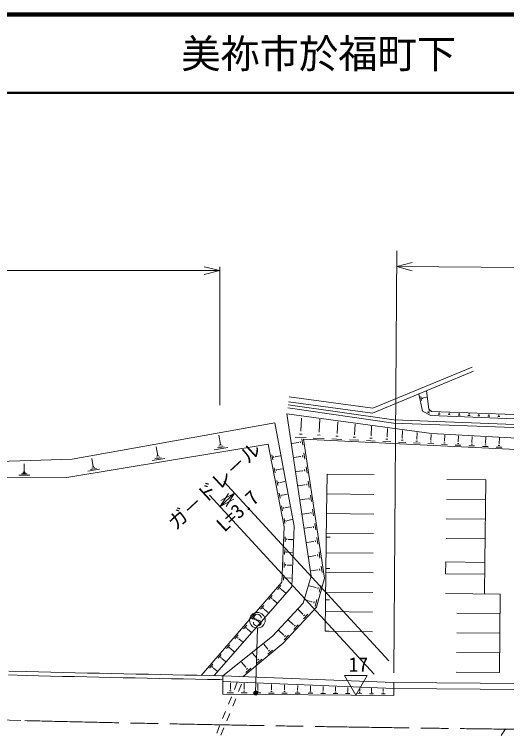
# Model space of a CAD drawing. Units: millimetres, scale not verified. Extents: x 40000 to 680000, y 20000 to 380000.
# Drawn here: x 383746 to 446476, y 288145 to 380000 of the extents above; entities that cross this region are included whole.
import ezdxf
from ezdxf.enums import TextEntityAlignment as Align

# ---------------------------------------------------------------- set-up
doc = ezdxf.new("R2010")
doc.units = ezdxf.units.MM
doc.header["$LTSCALE"] = 1000
doc.header["$PDMODE"] = 32
doc.header["$PDSIZE"] = 500
doc.linetypes.add('CHAIN', pattern=[18.5, 12, -1.5, 3.5, -1.5])
for name, color, linetype, lineweight in [('M-BGD', 7, 'Continuous', 13), ('M-BMK', 2, 'CHAIN', 13), ('M-STR-STRC', 7, 'Continuous', 13), ('M-TTL', 2, 'Continuous', 140), ('M-TTL-LINE', 7, 'Continuous', 50)]:
    doc.layers.add(name, color=color, linetype=linetype, lineweight=lineweight)
doc.layers.add('M-TTL-TXT', color=7, linetype='Continuous')
doc.styles.add('@ＭＳ ゴシック', font='')
doc.styles.add('ＭＳ ゴシック', font='')
doc.styles.get('@ＭＳ ゴシック').set_extended_font_data('@MS Gothic')
doc.styles.get('ＭＳ ゴシック').set_extended_font_data('MS Gothic')

msp = doc.modelspace()

# ---------------------------------------------------------------- linework, layer by layer
at = {"layer": 'M-BGD'}
for p, q in [((432125, 296149), (432508, 349883)), ((434430, 348387), (432494, 347883)), ((409916, 347363), (297332, 347363)), ((409916, 347363), (407916, 347863)), ((409916, 347363), (407916, 346863)), ((409916, 330227), (409916, 347863)), ((432494, 347883), (505270, 347363)), ((432494, 347883), (434422, 347351)), ((429399, 329223), (442274, 334559)), ((442088, 335069), (429428, 329839)), ((435746, 329457), (435270, 331656)), ((436272, 332072), (436555, 329723)), ((429428, 329839), (418768, 331277)), ((435544, 331333), (435652, 330837)), ((435733, 331179), (435760, 331056)), ((435892, 331165), (435899, 331134)), ((435896, 331150), (436273, 331231)), ((432058, 327944), (418602, 329872)), ((432094, 328343), (418658, 330268)), ((429399, 329223), (418692, 330670)), ((436914, 326601), (418457, 329112)), ((418457, 329112), (421556, 308457)), ((436827, 328912), (435746, 329457)), ((436377, 329363), (436645, 329227)), ((436518, 329393), (436585, 329359)), ((436555, 329723), (436899, 329438)), ((436584, 329461), (436601, 329452)), ((436592, 329456), (436631, 329534)), ((457659, 328094), (436827, 328912)), ((436899, 329438), (457677, 328631)), ((437758, 329075), (438022, 329065)), ((437860, 329151), (437926, 329148)), ((437888, 329229), (437905, 329228)), ((437896, 329229), (437899, 329299)), ((439022, 329026), (439286, 329015)), ((439124, 329101), (439190, 329099)), ((439152, 329180), (439168, 329179)), ((439160, 329179), (439163, 329250)), ((440286, 328976), (440550, 328966)), ((440388, 329052), (440454, 329049)), ((440416, 329130), (440433, 329130)), ((440424, 329130), (440427, 329201)), ((441550, 328926), (441815, 328916)), ((441652, 329002), (441719, 329000)), ((441680, 329081), (441697, 329080)), ((441689, 329080), (441691, 329152)), ((442814, 328877), (443080, 328866)), ((442917, 328953), (442983, 328950)), ((442945, 329031), (442961, 329031)), ((442953, 329031), (442956, 329103)), ((444182, 328903), (444248, 328900)), ((444210, 328982), (444226, 328981)), ((444218, 328981), (444221, 329054)), ((445447, 328853), (445513, 328851)), ((445475, 328932), (445491, 328932)), ((445483, 328932), (445486, 329005)), ((391121, 323337), (416933, 327995)), ((416933, 327995), (419384, 314838)), ((420263, 326964), (420341, 328555)), ((422574, 326850), (422652, 328441)), ((424882, 326675), (424954, 328128)), ((460976, 326860), (432058, 327944)), ((460964, 327261), (432094, 328343)), ((444079, 328827), (444345, 328817)), ((445344, 328778), (445610, 328767)), ((427093, 326507), (427158, 327828)), ((429211, 326346), (429270, 327541)), ((431239, 326192), (431292, 327265)), ((410002, 325205), (409798, 326429)), ((419525, 326162), (420918, 326094)), ((420068, 326555), (420416, 326537)), ((420219, 326966), (420306, 326962)), ((422379, 326440), (422727, 326423)), ((422530, 326852), (422617, 326848)), ((424701, 326295), (425024, 326279)), ((424842, 326677), (424922, 326673)), ((426926, 326156), (427225, 326141)), ((427056, 326509), (427130, 326505)), ((429176, 326348), (429245, 326345)), ((431208, 326194), (431271, 326191)), ((433183, 326045), (433230, 327002)), ((435044, 325904), (435086, 326749)), ((436827, 325769), (436863, 326508)), ((449378, 325957), (436914, 326601)), ((438564, 325671), (438601, 326414)), ((440307, 325584), (440343, 326324)), ((442047, 325496), (442084, 326234)), ((443786, 325409), (443822, 326144)), ((390409, 320998), (416077, 325273)), ((410112, 325224), (409893, 325187)), ((418116, 314713), (416077, 325273)), ((419954, 325484), (419118, 325357)), ((419958, 325459), (419950, 325510)), ((420212, 325420), (420182, 325622)), ((420501, 325153), (420378, 325963)), ((422436, 313783), (420589, 325910)), ((420589, 325910), (449390, 324488)), ((421836, 326048), (423229, 325980)), ((424198, 325932), (425490, 325868)), ((426460, 325820), (427655, 325761)), ((428628, 325713), (429729, 325659)), ((429057, 326023), (429332, 326009)), ((430704, 325611), (431715, 325561)), ((431098, 325895), (431351, 325883)), ((432692, 325512), (433618, 325467)), ((433053, 325773), (433285, 325762)), ((433154, 326046), (433212, 326044)), ((434597, 325418), (435441, 325377)), ((434926, 325656), (435137, 325645)), ((435018, 325905), (435070, 325903)), ((436422, 325328), (437187, 325290)), ((436720, 325544), (436911, 325534)), ((436803, 325770), (436851, 325767)), ((438169, 325242), (438915, 325205)), ((438460, 325452), (438646, 325443)), ((438541, 325672), (438587, 325670)), ((440203, 325365), (440389, 325356)), ((440283, 325585), (440330, 325582)), ((441944, 325279), (442129, 325269)), ((442024, 325498), (442071, 325495)), ((443683, 325192), (443868, 325183)), ((443763, 325411), (443809, 325408)), ((445500, 325324), (445546, 325321)), ((445523, 325322), (445559, 326054)), ((402015, 323791), (401826, 324927)), ((410964, 324826), (409215, 324535)), ((410498, 324928), (409623, 324783)), ((410250, 325067), (409813, 324994)), ((439913, 325156), (440656, 325119)), ((441655, 325070), (442396, 325033)), ((443394, 324984), (444134, 324948)), ((445132, 324898), (445870, 324862)), ((445420, 325106), (445604, 325097)), ((381713, 323070), (391121, 323337)), ((393772, 322393), (393598, 323442)), ((402907, 323440), (401285, 323170)), ((402474, 323535), (401663, 323400)), ((402244, 323663), (401839, 323596)), ((402116, 323808), (401913, 323775)), ((416671, 323252), (416545, 323903)), ((416819, 323534), (416788, 323696)), ((417003, 323632), (416995, 323673)), ((416999, 323653), (417618, 323772)), ((420227, 323686), (419392, 323559)), ((420231, 323661), (420223, 323711)), ((420486, 323622), (420455, 323824)), ((420774, 323355), (420651, 324164)), ((385001, 321750), (384999, 322739)), ((385177, 321609), (384824, 321609)), ((385089, 321750), (384912, 321750)), ((394596, 322068), (393098, 321819)), ((394197, 322156), (393448, 322031)), ((393985, 322275), (393610, 322212)), ((393866, 322409), (393679, 322378)), ((416985, 321623), (416861, 322269)), ((417132, 321903), (417101, 322064)), ((417314, 322001), (417307, 322041)), ((417310, 322021), (417922, 322139)), ((420500, 321887), (419661, 321760)), ((420503, 321862), (420496, 321913)), ((420758, 321823), (420727, 322026)), ((421048, 321556), (420925, 322367)), ((352258, 320937), (390409, 320998)), ((385707, 321328), (384295, 321326)), ((385354, 321469), (384648, 321467)), ((417299, 320000), (417175, 320640)), ((423599, 321431), (423541, 316431)), ((423599, 321431), (429598, 321362)), ((443842, 320699), (438842, 320756)), ((443842, 320699), (443721, 310200)), ((417445, 320277), (417414, 320437)), ((417625, 320374), (417617, 320414)), ((417621, 320394), (418225, 320511)), ((420772, 320087), (419932, 319959)), ((420776, 320062), (420768, 320112)), ((421031, 320022), (421000, 320226)), ((421321, 319755), (421198, 320567)), ((417611, 318382), (417489, 319017)), ((417756, 318657), (417725, 318816)), ((417935, 318753), (417927, 318793)), ((417931, 318773), (418528, 318888)), ((421595, 317952), (421471, 318766)), ((423570, 318931), (429570, 318862)), ((421045, 318285), (420202, 318157)), ((421049, 318260), (421041, 318311)), ((421304, 318220), (421273, 318424)), ((443813, 318199), (438813, 318257)), ((417923, 316770), (417801, 317399)), ((418066, 317042), (418036, 317200)), ((418244, 317138), (418236, 317177)), ((418240, 317157), (418829, 317271)), ((421869, 316148), (421745, 316964)), ((421318, 316482), (420473, 316353)), ((421321, 316456), (421314, 316507)), ((421578, 316417), (421547, 316621)), ((423370, 301432), (423541, 316431)), ((423541, 316431), (429541, 316363)), ((418233, 315162), (418113, 315787)), ((418375, 315433), (418345, 315589)), ((418551, 315527), (418544, 315566)), ((418548, 315547), (419129, 315659)), ((422143, 314342), (422019, 315160)), ((443784, 315699), (438785, 315757)), ((417831, 307697), (418116, 314713)), ((419384, 314838), (419096, 307107)), ((421591, 314676), (420744, 314548)), ((421595, 314651), (421587, 314702)), ((421852, 314611), (421821, 314816)), ((418240, 312839), (418266, 313472)), ((418440, 313068), (418447, 313227)), ((422418, 312535), (422294, 313354)), ((423277, 308209), (422436, 313783)), ((423507, 313432), (424007, 313426)), ((423513, 313932), (429512, 313863)), ((443756, 313200), (438756, 313257)), ((418633, 313120), (418634, 313160)), ((418633, 313140), (419220, 313116)), ((421864, 312870), (421015, 312741)), ((421868, 312844), (421860, 312895)), ((422126, 312805), (422094, 313009)), ((418174, 311204), (418200, 311840)), ((418374, 311434), (418381, 311594)), ((418568, 311486), (418569, 311526)), ((418569, 311506), (419159, 311482)), ((422693, 310726), (422568, 311546)), ((423484, 311432), (429484, 311363)), ((422138, 311061), (421286, 310932)), ((422142, 311036), (422134, 311087)), ((422400, 310996), (422369, 311201)), ((418107, 309566), (418133, 310205)), ((418309, 309798), (418315, 309957)), ((418503, 309850), (418504, 309890)), ((418504, 309870), (419098, 309846)), ((422968, 308915), (422843, 309737)), ((438722, 310257), (438705, 308757)), ((443721, 310200), (438722, 310257)), ((443721, 310200), (443676, 306200)), ((422412, 309251), (421558, 309121)), ((422416, 309225), (422408, 309277)), ((422674, 309186), (422643, 309391)), ((423456, 308932), (429455, 308863)), ((423461, 309432), (423961, 309426)), ((443704, 308700), (438705, 308757)), ((418040, 307925), (418066, 308567)), ((418243, 308158), (418249, 308319)), ((418438, 308210), (418439, 308251)), ((418439, 308230), (419037, 308206)), ((421556, 308457), (420530, 305020)), ((422242, 304510), (423277, 308209)), ((417831, 307697), (407550, 295814)), ((419096, 307107), (409211, 295782)), ((417274, 306747), (417711, 307252)), ((417589, 306805), (417698, 306932)), ((422182, 306988), (421296, 307236)), ((422174, 306962), (422189, 307015)), ((422405, 306812), (422464, 307023)), ((422570, 306424), (422806, 307269)), ((416184, 305488), (416619, 305990)), ((417782, 306722), (417809, 306753)), ((417795, 306737), (418277, 306321)), ((423427, 306432), (429427, 306363)), ((445675, 306177), (438676, 306257)), ((445675, 306177), (445561, 296178)), ((416498, 305546), (416607, 305671)), ((420530, 305020), (416625, 300796)), ((416689, 305463), (416717, 305494)), ((416703, 305478), (417181, 305065)), ((421665, 305179), (420758, 305433)), ((421658, 305153), (421673, 305206)), ((421893, 305000), (421953, 305215)), ((422061, 304605), (422302, 305465)), ((423415, 305432), (423915, 305426)), ((415097, 304231), (415530, 304731)), ((415409, 304289), (415517, 304414)), ((415600, 304206), (415627, 304237)), ((415613, 304222), (416087, 303812)), ((417995, 299897), (422242, 304510)), ((420502, 303627), (419895, 304186)), ((414013, 302978), (414443, 303475)), ((414323, 303035), (414430, 303159)), ((420485, 303609), (420519, 303646)), ((420585, 303005), (421129, 303596)), ((420611, 303390), (420747, 303538)), ((423398, 303932), (429398, 303863)), ((445647, 303677), (440147, 303740)), ((412930, 301727), (413358, 302221)), ((414512, 302953), (414539, 302984)), ((414526, 302968), (414996, 302562)), ((419279, 302300), (418670, 302861)), ((419262, 302282), (419296, 302319)), ((419362, 301676), (419908, 302269)), ((419388, 302062), (419525, 302211)), ((413239, 301784), (413346, 301907)), ((413427, 301702), (413454, 301733)), ((413441, 301717), (413907, 301314)), ((418054, 300972), (417443, 301534)), ((423370, 301432), (423870, 301427)), ((423370, 301432), (429369, 301364)), ((416625, 300796), (410322, 295763)), ((411850, 300479), (412276, 300970)), ((412157, 300535), (412264, 300658)), ((412345, 300454), (412371, 300484)), ((412358, 300469), (412820, 300069)), ((418037, 300953), (418071, 300991)), ((418137, 300346), (418685, 300941)), ((418164, 300733), (418301, 300882)), ((445618, 301178), (440119, 301241)), ((410773, 299233), (411196, 299722)), ((412914, 295660), (417995, 299897)), ((416041, 299156), (415517, 299784)), ((411078, 299289), (411184, 299412)), ((411264, 299208), (411291, 299239)), ((411277, 299224), (411736, 298827)), ((414643, 298006), (414103, 298654)), ((416021, 299140), (416060, 299172)), ((416041, 298528), (416658, 299043)), ((416118, 298906), (416272, 299035)), ((445590, 298678), (440090, 298741)), ((409698, 297990), (410118, 298476)), ((410001, 298046), (410106, 298168)), ((410186, 297966), (410213, 297996)), ((410199, 297981), (410654, 297587)), ((414624, 297990), (414663, 298022)), ((414644, 297363), (415276, 297890)), ((414723, 297750), (414881, 297882)), ((408625, 296750), (409043, 297233)), ((408926, 296806), (409031, 296927)), ((409111, 296726), (409137, 296756)), ((409124, 296741), (409575, 296351)), ((413231, 296844), (412674, 297513)), ((413211, 296827), (413252, 296861)), ((413231, 296186), (413879, 296725)), ((413312, 296582), (413474, 296717)), ((383011, 295870), (385262, 295794)), ((383028, 296370), (385279, 296293)), ((445561, 296178), (440061, 296241)), ((410318, 295266), (409916, 295269)), ((410322, 295763), (410141, 295764)), ((410322, 295763), (410304, 293412)), ((410316, 295013), (432110, 294150)), ((410322, 295763), (432116, 294900)), ((411269, 294072), (411275, 294875)), ((412155, 294940), (411780, 294013)), ((432116, 294900), (432110, 294150)), ((451365, 294757), (432116, 294900)), ((411294, 294072), (411245, 294072)), ((412321, 293751), (412696, 294678)), ((413063, 294042), (413016, 294042)), ((413040, 294042), (413046, 294805)), ((414805, 294012), (414760, 294012)), ((414782, 294012), (414788, 294736)), ((416519, 293983), (416475, 293983)), ((416497, 293983), (416502, 294668)), ((418205, 293954), (418163, 293955)), ((418184, 293954), (418189, 294601)), ((419845, 293926), (419849, 294536)), ((421479, 293898), (421483, 294471)), ((423086, 293871), (423090, 294407)), ((424669, 293844), (424672, 294345)), ((426225, 293818), (426229, 294283)), ((427758, 293792), (427761, 294222)), ((429265, 293766), (429268, 294163)), ((430749, 293741), (430751, 294104)), ((432110, 294150), (432104, 293250)), ((450110, 294017), (432110, 294150)), ((432104, 293250), (410304, 293412)), ((411655, 293602), (410876, 293607)), ((411405, 293086), (411030, 292159)), ((411365, 293838), (411170, 293839)), ((413412, 293589), (412661, 293594)), ((413132, 293816), (412944, 293817)), ((415141, 293576), (414418, 293581)), ((414871, 293795), (414690, 293796)), ((416842, 293563), (416146, 293568)), ((416582, 293774), (416409, 293775)), ((418516, 293551), (417847, 293556)), ((418266, 293753), (418099, 293754)), ((420163, 293539), (419521, 293543)), ((419924, 293733), (419763, 293734)), ((419865, 293926), (419825, 293926)), ((421784, 293527), (421168, 293531)), ((421554, 293713), (421400, 293714)), ((421498, 293898), (421459, 293899)), ((423379, 293515), (422789, 293519)), ((423159, 293693), (423011, 293695)), ((423105, 293871), (423068, 293871)), ((424949, 293503), (424383, 293507)), ((424738, 293674), (424597, 293675)), ((424686, 293844), (424651, 293844)), ((426493, 293492), (425953, 293496)), ((426292, 293655), (426157, 293656)), ((426242, 293818), (426209, 293818)), ((428013, 293480), (427497, 293484)), ((427821, 293637), (427692, 293638)), ((427774, 293792), (427741, 293792)), ((429509, 293469), (429017, 293473)), ((429325, 293618), (429203, 293619)), ((429280, 293766), (429250, 293766)), ((430981, 293458), (430513, 293462)), ((430806, 293600), (430689, 293601)), ((430763, 293741), (430734, 293741)), ((411571, 291897), (411946, 292824)), ((410655, 291232), (410280, 290305)), ((410821, 290043), (411196, 290970)), ((409905, 289378), (409529, 288451)), ((410071, 288189), (410446, 289116)), ((446342, 288984), (445799, 288145))]:
    msp.add_line(p, q, dxfattribs=at)
for centre, radius, start, end in [((505551, 5364102), 5069735, 268.64042, 268.91912), ((505641, 5368568), 5073702, 268.64066, 268.92149)]:
    msp.add_arc(centre, radius, start, end, dxfattribs=at)
at = {"layer": 'M-BMK'}
msp.add_line((367574, 290642), (385067, 290047), dxfattribs=at)
msp.add_arc((504537, 5313627), 5025000, 268.63765, 269.56653, dxfattribs=at)
at = {"layer": 'M-STR-STRC'}
for p, q in [((431454, 297686), (410456, 320491)), ((429595, 295974), (408597, 318780)), ((409952, 317308), (411811, 319020)), ((411023, 318998), (409952, 317308)), ((411811, 319020), (410039, 318092)), ((410740, 317330), (411811, 319020)), ((409952, 317308), (411724, 318236)), ((414214, 303103), (414320, 302967)), ((414320, 302967), (414565, 302855)), ((414565, 302855), (414866, 302853)), ((414866, 302853), (415111, 302713)), ((415111, 302713), (415210, 302595)), ((414485, 293574), (414711, 301832))]:
    msp.add_line(p, q, dxfattribs=at)
msp.add_lwpolyline([(427274, 293286), (428717, 295786), (425830, 295786)], close=True, dxfattribs=at)
for centre, radius in [((414711, 302832), 1000), ((414485, 293574), 250), ((414485, 293574), 200), ((414485, 293574), 150), ((414485, 293574), 100), ((414485, 293574), 50), ((414485, 293574), 20)]:
    msp.add_circle(centre, radius, dxfattribs=at)
for centre, start, end in [((414714, 303099), 359.55488, 179.55488), ((414710, 302599), 179.55488, 359.55488)]:
    msp.add_arc(centre, 500, start, end, dxfattribs=at)
msp.add_point((414485, 293574), dxfattribs=at)
at = {"layer": 'M-TTL'}
msp.add_line((680000, 380000), (40000, 380000), dxfattribs=at)
at = {"layer": 'M-TTL-LINE'}
msp.add_line((40000, 370000), (680000, 370000), dxfattribs=at)

# ---------------------------------------------------------------- texts
at = {"layer": 'M-STR-STRC', "style": 'ＭＳ ゴシック'}
msp.add_text('ガ－ドレ－ル', height=1833, rotation=42.637, dxfattribs=at).set_placement((410204, 318900), align=Align.BOTTOM_CENTER)
at = {"layer": 'M-STR-STRC', "style": '@ＭＳ ゴシック'}
msp.add_text('L=3.7', height=1833, rotation=42.637, dxfattribs=at).set_placement((411559, 317428), align=Align.TOP_CENTER)
at = {"layer": 'M-STR-STRC', "style": 'ＭＳ ゴシック'}
msp.add_text('17', height=1833, dxfattribs=at).set_placement((427588, 297202), align=Align.MIDDLE_CENTER)
at = {"layer": 'M-TTL-TXT', "style": 'ＭＳ ゴシック'}
msp.add_text('美祢市於福町下', height=3666, dxfattribs=at).set_placement((405024, 375000), align=Align.MIDDLE_LEFT)

doc.saveas('drawing.dxf')
